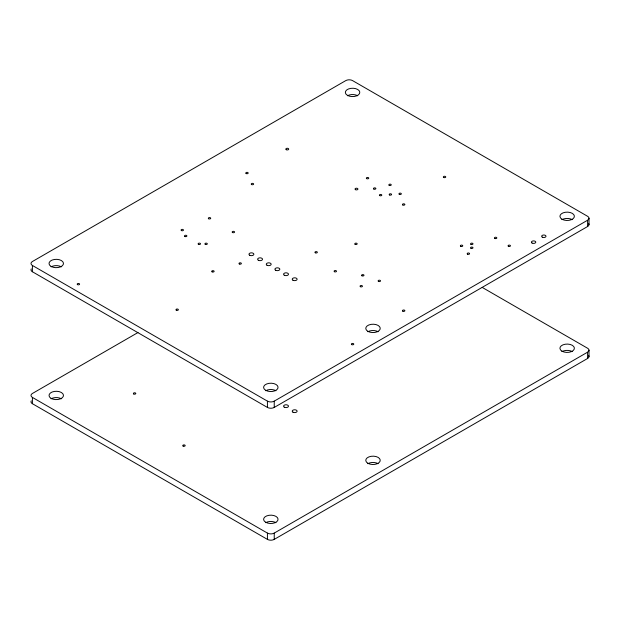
<?xml version="1.0" encoding="UTF-8"?>
<svg xmlns="http://www.w3.org/2000/svg" width="620" height="620" viewBox="0 0 620 620"><rect width="100%" height="100%" fill="white"/><g stroke="black" fill="none" stroke-linecap="round" stroke-linejoin="round"><path stroke-width="0.93" d="M137.981 332.529L32.41 393.475A4.821 2.782 0 0 0 32.41 397.412L32.41 403.705L267.422 539.385A4.821 2.782 0 0 0 274.234 539.385L587.589 358.476A4.821 2.782 0 0 0 588.744 355.617M32.41 265.461L267.422 401.14A4.821 2.782 0 0 0 274.234 401.14L587.589 220.232A4.821 2.782 0 0 0 587.589 216.295L352.579 80.615A4.821 2.782 0 0 0 345.766 80.615L32.41 261.524A4.821 2.782 0 0 0 32.41 265.461L32.41 271.754L267.422 407.433A4.821 2.782 0 0 0 274.234 407.433L587.589 226.525A4.821 2.782 0 0 0 588.744 223.665M32.41 397.412L267.422 533.091A4.821 2.782 0 0 0 274.234 533.091L587.589 352.183A4.821 2.782 0 0 0 587.589 348.246L482.213 287.409M589 218.263L589 224.556M589 350.215L589 356.508M587.589 220.232L587.589 226.525M587.589 352.183L587.589 358.476M274.234 401.14L274.234 407.433M274.234 533.091L274.234 539.385M267.422 401.14L267.422 407.433M267.422 533.091L267.422 539.385M32.41 403.705A4.821 2.782 0 0 1 31.256 400.838M367.9 463.675A7.223 4.17 0 0 1 378.123 463.675M51.142 398.784A7.223 4.17 0 0 1 61.365 398.784M265.724 522.668A7.223 4.17 0 0 1 275.939 522.668M562.046 351.594A7.223 4.17 0 0 1 572.26 351.594M347.464 95.759A7.223 4.17 0 0 1 357.686 95.759M367.9 331.731A7.223 4.17 0 0 1 378.123 331.731M51.142 266.833A7.223 4.17 0 0 1 61.365 266.833M265.724 390.724A7.223 4.17 0 0 1 275.939 390.724M562.046 219.643A7.223 4.17 0 0 1 572.26 219.643M32.41 271.754A4.821 2.782 0 0 1 31.256 268.894M51.142 398.389A7.223 4.17 0 0 0 63.232 396.521A7.223 4.17 0 0 0 54.382 391.414A7.223 4.17 0 0 0 51.142 398.389M367.9 463.287A7.223 4.17 0 0 0 379.99 461.412A7.223 4.17 0 0 0 371.14 456.305A7.223 4.17 0 0 0 367.9 463.287M133.742 393.971A1.201 0.698 0 0 0 135.757 393.654A1.201 0.698 0 0 0 134.276 392.801A1.201 0.698 0 0 0 133.742 393.971M562.046 351.199A7.223 4.17 0 0 0 574.136 349.331A7.223 4.17 0 0 0 565.285 344.216A7.223 4.17 0 0 0 562.046 351.199M292.942 412.176A2.449 1.411 0 0 0 297.034 411.541A2.449 1.411 0 0 0 294.043 409.812A2.449 1.411 0 0 0 292.942 412.176M265.724 522.28A7.223 4.17 0 0 0 277.806 520.405A7.223 4.17 0 0 0 268.964 515.298A7.223 4.17 0 0 0 265.724 522.28M183.125 446.082A1.201 0.698 0 0 0 185.14 445.764A1.201 0.698 0 0 0 183.667 444.912A1.201 0.698 0 0 0 183.125 446.082M284.293 407.177A2.449 1.411 0 0 0 288.385 406.542A2.449 1.411 0 0 0 285.386 404.814A2.449 1.411 0 0 0 284.293 407.177M284.293 275.226A2.449 1.411 0 0 0 288.385 274.598A2.449 1.411 0 0 0 285.386 272.862A2.449 1.411 0 0 0 284.293 275.226M470.936 244.319A1.201 0.698 0 0 0 472.952 244.009A1.201 0.698 0 0 0 471.471 243.156A1.201 0.698 0 0 0 470.936 244.319M460.714 246.287A1.201 0.698 0 0 0 462.729 245.977A1.201 0.698 0 0 0 461.257 245.125A1.201 0.698 0 0 0 460.714 246.287M470.936 248.256A1.201 0.698 0 0 0 472.952 247.938A1.201 0.698 0 0 0 471.471 247.093A1.201 0.698 0 0 0 470.936 248.256M315.301 252.79A1.201 0.698 0 0 0 317.316 252.479A1.201 0.698 0 0 0 315.844 251.627A1.201 0.698 0 0 0 315.301 252.79M212.079 271.847A1.201 0.698 0 0 0 214.094 271.537A1.201 0.698 0 0 0 212.613 270.684A1.201 0.698 0 0 0 212.079 271.847M508.4 246.287A1.201 0.698 0 0 0 510.415 245.977A1.201 0.698 0 0 0 508.943 245.125A1.201 0.698 0 0 0 508.4 246.287M494.775 238.421A1.201 0.698 0 0 0 496.791 238.111A1.201 0.698 0 0 0 495.318 237.258A1.201 0.698 0 0 0 494.775 238.421M361.94 275.784A1.201 0.698 0 0 0 363.956 275.474A1.201 0.698 0 0 0 362.483 274.621A1.201 0.698 0 0 0 361.94 275.784M378.464 281.387A1.201 0.698 0 0 0 380.478 281.077A1.201 0.698 0 0 0 378.998 280.224A1.201 0.698 0 0 0 378.464 281.387M379.742 195.602A1.201 0.698 0 0 0 381.757 195.292A1.201 0.698 0 0 0 380.285 194.44A1.201 0.698 0 0 0 379.742 195.602M373.821 189.038A1.201 0.698 0 0 0 375.836 188.728A1.201 0.698 0 0 0 374.356 187.875A1.201 0.698 0 0 0 373.821 189.038M399.296 194.308A1.201 0.698 0 0 0 401.311 193.998A1.201 0.698 0 0 0 399.838 193.145A1.201 0.698 0 0 0 399.296 194.308M360.398 286.688A1.201 0.698 0 0 0 362.413 286.378A1.201 0.698 0 0 0 360.941 285.526A1.201 0.698 0 0 0 360.398 286.688M389.19 185.326A1.201 0.698 0 0 0 391.204 185.016A1.201 0.698 0 0 0 389.732 184.163A1.201 0.698 0 0 0 389.19 185.326M232.516 232.523A1.201 0.698 0 0 0 234.531 232.213A1.201 0.698 0 0 0 233.05 231.361A1.201 0.698 0 0 0 232.516 232.523M208.669 218.759A1.201 0.698 0 0 0 210.684 218.442A1.201 0.698 0 0 0 209.211 217.597A1.201 0.698 0 0 0 208.669 218.759M251.588 184.543A1.201 0.698 0 0 0 253.603 184.225A1.201 0.698 0 0 0 252.131 183.381A1.201 0.698 0 0 0 251.588 184.543M181.42 230.555A1.201 0.698 0 0 0 183.435 230.245A1.201 0.698 0 0 0 181.962 229.392A1.201 0.698 0 0 0 181.42 230.555M205.267 244.319A1.201 0.698 0 0 0 207.281 244.009A1.201 0.698 0 0 0 205.809 243.156A1.201 0.698 0 0 0 205.267 244.319M239.328 263.981A1.201 0.698 0 0 0 241.343 263.671A1.201 0.698 0 0 0 239.863 262.818A1.201 0.698 0 0 0 239.328 263.981M198.454 244.319A1.201 0.698 0 0 0 200.469 244.009A1.201 0.698 0 0 0 198.997 243.156A1.201 0.698 0 0 0 198.454 244.319M176.312 310.194A1.201 0.698 0 0 0 178.328 309.884A1.201 0.698 0 0 0 176.855 309.031A1.201 0.698 0 0 0 176.312 310.194M351.726 344.612A1.201 0.698 0 0 0 353.741 344.294A1.201 0.698 0 0 0 352.261 343.449A1.201 0.698 0 0 0 351.726 344.612M402.814 311.178A1.201 0.698 0 0 0 404.829 310.868A1.201 0.698 0 0 0 403.357 310.015A1.201 0.698 0 0 0 402.814 311.178M355.462 189.65A1.442 0.837 0 0 0 357.88 189.27A1.442 0.837 0 0 0 356.105 188.248A1.442 0.837 0 0 0 355.462 189.65M532.068 243.04A2.17 1.248 0 0 0 535.696 242.482A2.17 1.248 0 0 0 533.045 240.947A2.17 1.248 0 0 0 532.068 243.04M347.464 95.364A7.223 4.17 0 0 0 359.553 93.496A7.223 4.17 0 0 0 350.703 88.381A7.223 4.17 0 0 0 347.464 95.364M366.707 178.638A1.201 0.698 0 0 0 368.722 178.328A1.201 0.698 0 0 0 367.249 177.475A1.201 0.698 0 0 0 366.707 178.638M562.046 219.248A7.223 4.17 0 0 0 574.136 217.38A7.223 4.17 0 0 0 565.285 212.272A7.223 4.17 0 0 0 562.046 219.248M402.814 204.988A1.201 0.698 0 0 0 404.829 204.678A1.201 0.698 0 0 0 403.357 203.825A1.201 0.698 0 0 0 402.814 204.988M467.526 254.154A1.201 0.698 0 0 0 469.542 253.844A1.201 0.698 0 0 0 468.069 252.991A1.201 0.698 0 0 0 467.526 254.154M246.14 173.53A1.201 0.698 0 0 0 248.155 173.22A1.201 0.698 0 0 0 246.675 172.368A1.201 0.698 0 0 0 246.14 173.53M355.128 244.319A1.201 0.698 0 0 0 357.143 244.009A1.201 0.698 0 0 0 355.671 243.156A1.201 0.698 0 0 0 355.128 244.319M249.69 255.246A2.449 1.411 0 0 0 253.781 254.619A2.449 1.411 0 0 0 250.782 252.883A2.449 1.411 0 0 0 249.69 255.246M367.9 331.336A7.223 4.17 0 0 0 379.99 329.468A7.223 4.17 0 0 0 371.14 324.353A7.223 4.17 0 0 0 367.9 331.336M51.142 266.445A7.223 4.17 0 0 0 63.232 264.57A7.223 4.17 0 0 0 54.382 259.462A7.223 4.17 0 0 0 51.142 266.445M258.339 260.245A2.449 1.411 0 0 0 262.43 259.61A2.449 1.411 0 0 0 259.431 257.881A2.449 1.411 0 0 0 258.339 260.245M275.637 270.235A2.449 1.411 0 0 0 279.736 269.599A2.449 1.411 0 0 0 276.737 267.871A2.449 1.411 0 0 0 275.637 270.235M334.444 271.707A1.201 0.698 0 0 0 336.459 271.397A1.201 0.698 0 0 0 334.986 270.545A1.201 0.698 0 0 0 334.444 271.707M265.724 390.329A7.223 4.17 0 0 0 277.806 388.461A7.223 4.17 0 0 0 268.964 383.346A7.223 4.17 0 0 0 265.724 390.329M286.246 149.691A1.442 0.837 0 0 0 288.664 149.311A1.442 0.837 0 0 0 286.897 148.296A1.442 0.837 0 0 0 286.246 149.691M292.942 280.224A2.449 1.411 0 0 0 297.034 279.589A2.449 1.411 0 0 0 294.043 277.861A2.449 1.411 0 0 0 292.942 280.224M184.83 236.453A1.201 0.698 0 0 0 186.845 236.142A1.201 0.698 0 0 0 185.372 235.29A1.201 0.698 0 0 0 184.83 236.453M77.539 284.634A1.201 0.698 0 0 0 79.554 284.317A1.201 0.698 0 0 0 78.081 283.472A1.201 0.698 0 0 0 77.539 284.634M443.688 177.459A1.201 0.698 0 0 0 445.703 177.15A1.201 0.698 0 0 0 444.222 176.297A1.201 0.698 0 0 0 443.688 177.459M389.531 194.959A1.201 0.698 0 0 0 391.546 194.649A1.201 0.698 0 0 0 390.073 193.797A1.201 0.698 0 0 0 389.531 194.959M266.988 265.236A2.449 1.411 0 0 0 271.079 264.608A2.449 1.411 0 0 0 268.088 262.872A2.449 1.411 0 0 0 266.988 265.236M542.291 237.142A2.17 1.248 0 0 0 545.918 236.584A2.17 1.248 0 0 0 543.26 235.05A2.17 1.248 0 0 0 542.291 237.142"/></g></svg>
